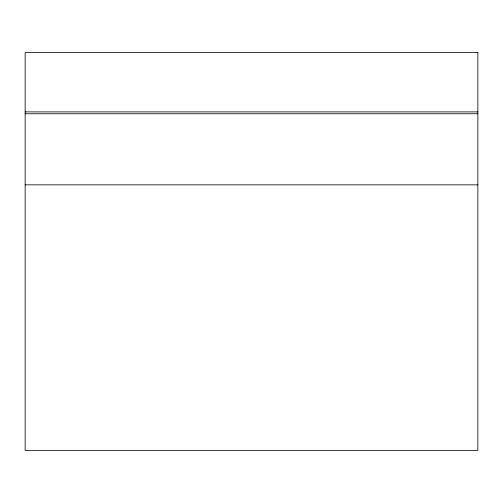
<?xml version="1.0" encoding="UTF-8"?>
<svg xmlns="http://www.w3.org/2000/svg" width="503" height="503" viewBox="0 0 503 503"><rect width="100%" height="100%" fill="white"/><g stroke="black" fill="none" stroke-linecap="round" stroke-linejoin="round"><path stroke-width="0.75" d="M25.15 111.886L477.85 111.886M25.15 113.76L477.85 113.76M25.15 184.846L477.85 184.846M477.85 52.551L25.15 52.551L25.15 450.449L477.85 450.449L477.85 52.551"/></g></svg>
